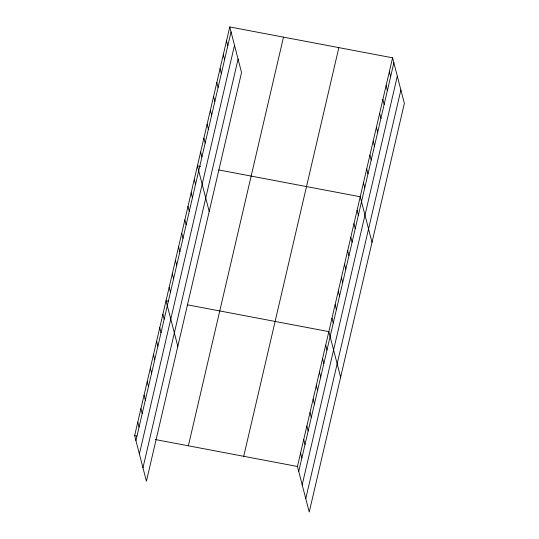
<?xml version="1.0" encoding="UTF-8"?>
<svg xmlns="http://www.w3.org/2000/svg" width="539" height="539" viewBox="0 0 539 539"><rect width="100%" height="100%" fill="white"/><g stroke="black" fill="none" stroke-linecap="round" stroke-linejoin="round"><path stroke-width="0.81" d="M229.762 26.95L241.546 72.516L146.426 481.186L134.642 435.62L229.762 26.95L392.574 57.814L404.358 103.38L309.238 512.05L297.454 466.484L392.574 57.814M135.922 440.565L231.042 31.895M139.392 453.973L234.512 45.303M142.963 467.778L238.083 59.108M188.367 445.807L283.494 37.137M243.722 456.297L338.849 47.627M298.734 471.43L393.854 62.76M302.197 484.837L397.317 76.167M305.768 498.642L400.888 89.973M200.582 166.497L197.422 165.897L209.206 211.463M218.753 169.94L360.234 196.762L372.018 242.328M168.404 301.207L166.032 300.762L177.816 346.328M187.363 304.804L328.844 331.626L340.628 377.185M134.642 435.62L137.014 436.071M155.185 439.514L297.454 466.484M389.34 71.707L390.62 76.653M386.106 85.607L387.386 90.552M382.872 99.499L384.152 104.445M379.638 113.392L380.918 118.337M376.404 127.292L377.684 132.237M373.17 141.184L374.45 146.13M369.936 155.077L371.216 160.022M366.702 168.97L367.975 173.915M363.468 182.869L364.741 187.815M357.094 210.25L358.374 215.196M353.955 223.732L355.235 228.677M350.815 237.221L352.095 242.166M347.675 250.709L348.955 255.654M344.536 264.191L345.816 269.136M341.396 277.679L342.676 282.625M338.256 291.168L339.536 296.113M335.117 304.65L336.397 309.595M331.984 318.138L333.257 323.083M325.704 345.108L326.984 350.054M322.565 358.597L323.845 363.542M319.425 372.085L320.705 377.031M316.285 385.567L317.565 390.512M226.528 40.843L227.808 45.788M313.146 399.055L314.426 404.001M223.294 54.742L224.574 59.688M310.006 412.537L311.286 417.489M220.06 68.635L221.34 73.58M306.866 426.026L308.146 430.971M216.826 82.528L218.106 87.473M303.726 439.514L305.007 444.459M213.592 96.427L214.872 101.372M300.594 452.996L301.867 457.941M210.358 110.32L211.638 115.265M207.124 124.213L208.404 129.158M203.89 138.105L205.17 143.057M200.656 152.005L201.936 156.95M194.283 179.386L195.563 184.331M191.143 192.868L192.423 197.813M188.003 206.356L189.283 211.301M184.87 219.845L186.144 224.79M181.731 233.326L183.011 238.272M178.591 246.815L179.871 251.76M175.451 260.303L176.731 265.249M172.312 273.785L173.592 278.73M169.172 287.274L170.452 292.219M162.893 314.244L164.173 319.189M159.753 327.732L161.033 332.678M156.613 341.221L157.893 346.166M153.48 354.702L154.754 359.648M150.341 368.191L151.621 373.136M147.201 381.673L148.481 386.625M144.061 395.161L145.341 400.106M140.922 408.65L142.202 413.595M137.782 422.131L139.062 427.083"/></g></svg>
